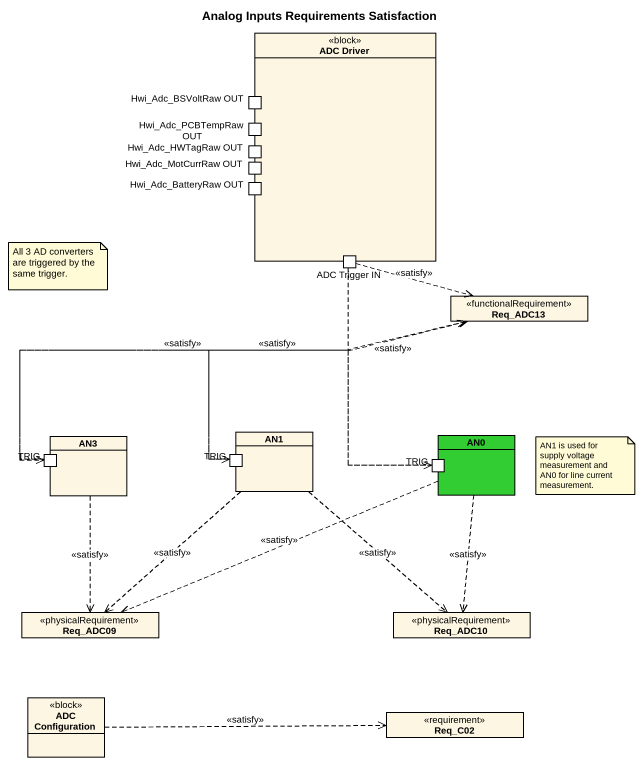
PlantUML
@startuml
title Analog Inputs Requirements Satisfaction
allowmixing
hide circle
hide empty members
rectangle "ADC Driver" as ADC_Driver <<block>> {
  port "Hwi_Adc_BSVoltRaw OUT" as Hwi_Adc_BSVoltRaw_OUT
  port "Hwi_Adc_PCBTempRaw OUT" as Hwi_Adc_PCBTempRaw_OUT
  port "Hwi_Adc_MotCurrRaw OUT" as Hwi_Adc_MotCurrRaw_OUT
  port "Hwi_Adc_HWTagRaw OUT" as Hwi_Adc_HWTagRaw_OUT
  port "Hwi_Adc_BatteryRaw OUT" as Hwi_Adc_BatteryRaw_OUT
  port "ADC Trigger IN" as ADC_Trigger_IN
}
class Req_ADC13 <<functionalRequirement>>
rectangle AN3 {
  port TRIG
}
rectangle AN1 {
  port "TRIG" as TRIG_2
}
rectangle AN0 #32CD32 {
  port "TRIG" as TRIG_3
}
class Req_ADC09 <<physicalRequirement>>
class Req_ADC10 <<physicalRequirement>>
class "ADC Configuration" as ADC_Configuration <<block>>
class Req_C02 <<requirement>>
ADC_Trigger_IN .right.> Req_ADC13 : <<satisfy>>
ADC_Trigger_IN ..> TRIG
ADC_Trigger_IN ..> TRIG_2
ADC_Trigger_IN ..> TRIG_3
TRIG .right.> Req_ADC13 : <<satisfy>>
AN3 ..> Req_ADC09 : <<satisfy>>
TRIG_2 .right.> Req_ADC13 : <<satisfy>>
AN1 ..> Req_ADC09 : <<satisfy>>
AN1 ..> Req_ADC10 : <<satisfy>>
AN0 .left.> Req_ADC09 : <<satisfy>>
AN0 ..> Req_ADC10 : <<satisfy>>
TRIG_3 .up.> Req_ADC13 : <<satisfy>>
ADC_Configuration .right.> Req_C02 : <<satisfy>>
note as N1
  All 3 AD converters are triggered by the same trigger.
end note
note as N2
  AN1 is used for supply voltage measurement and AN0 for line current measurement.
end note
@enduml
